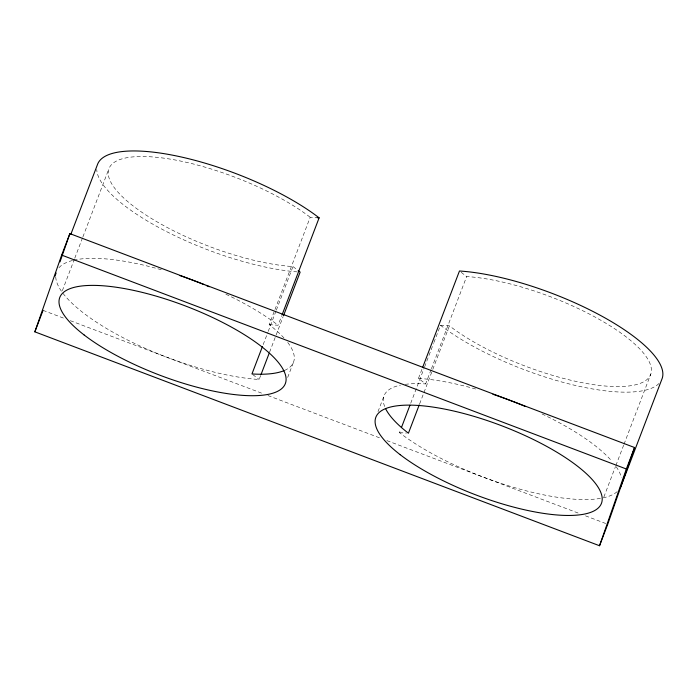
<?xml version="1.0" encoding="UTF-8"?>
<svg xmlns="http://www.w3.org/2000/svg" width="697" height="697" viewBox="0 0 697 697"><rect width="100%" height="100%" fill="white"/><g stroke="black" fill="none" stroke-linecap="round" stroke-linejoin="round"><path stroke-width="0.52" stroke-dasharray="3.48 2.61" d="M62.355 290.675L74.37 259.223M74.762 258.204L82.507 237.912M82.899 236.902L108.854 168.918M284.001 338.01A120.729 36.906 20.9 0 0 269.19 324.663L274.609 310.479M274.993 309.468L310.2 217.272L317.135 217.717M263.178 344.571L267.822 332.417M268.214 331.406L275.951 311.141M276.334 310.13L292.967 266.568A120.729 36.906 20.9 0 1 133.31 206.085A120.729 36.906 20.9 0 1 150.535 156.799A120.729 36.906 20.9 0 1 310.2 217.272M269.19 324.663L278.112 325.229L281.588 316.107M55.751 276.875A132.909 40.626 20.9 0 0 127.42 339.927A132.909 40.626 20.9 0 0 259.145 379.49L260.695 375.439M269.591 352.133L283.13 316.682M287.678 377.452L293.646 361.839M378.001 411.666L383.96 396.044M431.06 369.75L425.64 383.925L418.461 378.393L422.33 368.26M617.193 491.612A132.909 40.626 20.9 0 1 521.914 489.695A132.909 40.626 20.9 0 1 399.494 432.654L400.653 429.613M410.716 403.275L424.255 367.816M424.639 366.805L433.534 343.499M433.926 342.488L440.504 325.264L449.426 325.83A120.729 36.906 20.9 0 0 609.082 386.312A120.729 36.906 20.9 0 0 626.307 337.026A120.729 36.906 20.9 0 0 466.65 276.543L460.264 271.621M431.443 368.73L466.65 276.543M419.638 403.842L432.401 370.403M432.785 369.393L449.426 325.83M603.881 496.97L615.503 466.528M615.887 465.518L623.641 445.217M624.024 444.207L650.763 374.193M399.494 432.654L406.429 433.09M43.048 310.357L64.272 318.398M70.336 320.69L262.882 393.631M267.962 395.556L381.808 438.683M386.887 440.609L578.432 513.166M585.506 515.841L605.71 523.499M292.967 266.568L298.56 270.872M252.758 374.568L259.145 379.49M58.931 267.77A132.909 40.626 20.9 0 1 72.671 260.451M73.786 260.181A132.909 40.626 20.9 0 1 161.53 269.826M225.863 294.195A132.909 40.626 20.9 0 1 278.112 325.229M418.461 378.393A132.909 40.626 20.9 0 1 477.645 389.571M541.978 413.94A132.909 40.626 20.9 0 1 611.199 460.403M616.218 466.746A132.909 40.626 20.9 0 1 621.428 477.767M287.739 342.462A120.729 36.906 20.9 0 1 285.047 370.203M384.657 406.525A120.729 36.906 20.9 0 1 400.444 385.153M405.175 384.352A120.729 36.906 20.9 0 1 425.64 383.925M297.201 271.891A132.909 40.626 20.9 0 1 166.74 231.683A132.909 40.626 20.9 0 1 96.752 169.484M658.979 383.489A132.909 40.626 20.9 0 1 564.387 382.697A132.909 40.626 20.9 0 1 440.504 325.264"/><path stroke-width="1.05" d="M34.85 331.833L61.667 255.093L69.874 233.617L634.549 447.526L607.732 524.266L599.533 545.742L34.85 331.833L43.048 310.357M55.046 276.029L56.109 272.997M59.994 261.889L69.874 233.617M599.533 545.742L626.35 469.003L634.549 447.526M70.772 234.506L97.467 164.597A132.909 40.626 20.9 0 1 186.578 158.219A132.909 40.626 20.9 0 1 319.121 217.839L281.98 315.096M262.412 346.601L251.965 373.949A120.729 36.906 20.9 0 0 284.193 370.577M261.079 374.42L269.208 353.152M283.522 315.663L300.154 272.1L298.56 270.872M422.713 367.249L459.462 271.002A132.909 40.626 20.9 0 1 597.817 313.998A132.909 40.626 20.9 0 1 662.15 378.506L621.14 485.896A132.909 40.626 20.9 0 1 620.374 487.656M401.428 427.592L409.941 405.297M419.245 404.852L408.416 433.22A120.729 36.906 20.9 0 1 385.807 409.069M317.135 217.717L319.121 217.839M61.667 255.093L626.35 469.003M179.878 275.576A132.909 40.626 20.9 0 1 204.238 284.664M206.251 285.491A132.909 40.626 20.9 0 1 209.266 286.746M492.901 394.284A132.909 40.626 20.9 0 1 525.372 406.499M84.102 334.952A120.729 36.906 20.9 0 0 278.443 390.878A120.729 36.906 20.9 0 0 155.091 295.816A120.729 36.906 20.9 0 0 84.102 334.952M400.209 454.697A120.729 36.906 20.9 0 0 594.558 510.622A120.729 36.906 20.9 0 0 471.207 415.56A120.729 36.906 20.9 0 0 400.209 454.697"/></g></svg>
